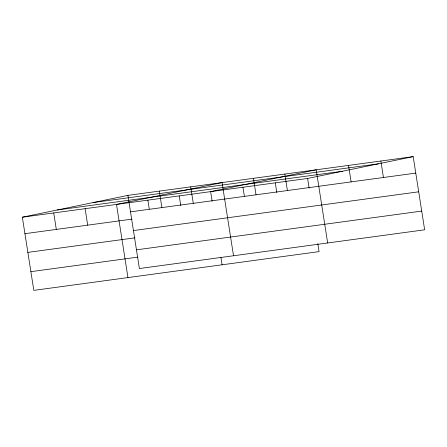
<?xml version="1.0" encoding="UTF-8"?>
<svg xmlns="http://www.w3.org/2000/svg" width="447" height="447" viewBox="0 0 447 447"><rect width="100%" height="100%" fill="white"/><g stroke="black" fill="none" stroke-linecap="round" stroke-linejoin="round"><path stroke-width="0.67" d="M317.817 243.604L319.074 251.622L33.81 290.371L22.35 217.203L127.926 195.378L413.19 156.629L424.65 229.797L139.386 268.546L127.926 195.378M22.35 217.203L307.614 178.454L413.19 156.629M93.088 202.58L378.352 163.831M57.188 210.001L342.458 171.251M130.507 211.856L415.771 173.106M24.931 233.68L132.027 219.131M133.435 230.563L418.699 191.813M27.859 252.387L134.96 237.838M136.452 249.839L421.722 211.085M30.877 271.664L137.978 257.114M380.861 161.021L383.442 177.498M348.531 165.412L351.113 181.89M327.662 242.972L316.202 169.804L210.626 191.629L212.129 201.239M307.614 178.454L309.123 188.064M284.823 174.067L287.404 190.545M275.285 182.845L276.794 192.456M253.443 178.331L256.025 194.803M242.956 187.237L244.353 196.16M233.524 255.757L222.064 182.594L116.488 204.419L127.948 277.581M220.93 257.444L222.081 264.797M190.685 186.857L193.266 203.329M179.247 195.892L180.75 205.503M159.305 191.115L161.887 207.592M147.868 200.155L149.264 209.079M85.109 208.682L87.69 225.154M53.729 212.94L56.311 229.417"/></g></svg>
